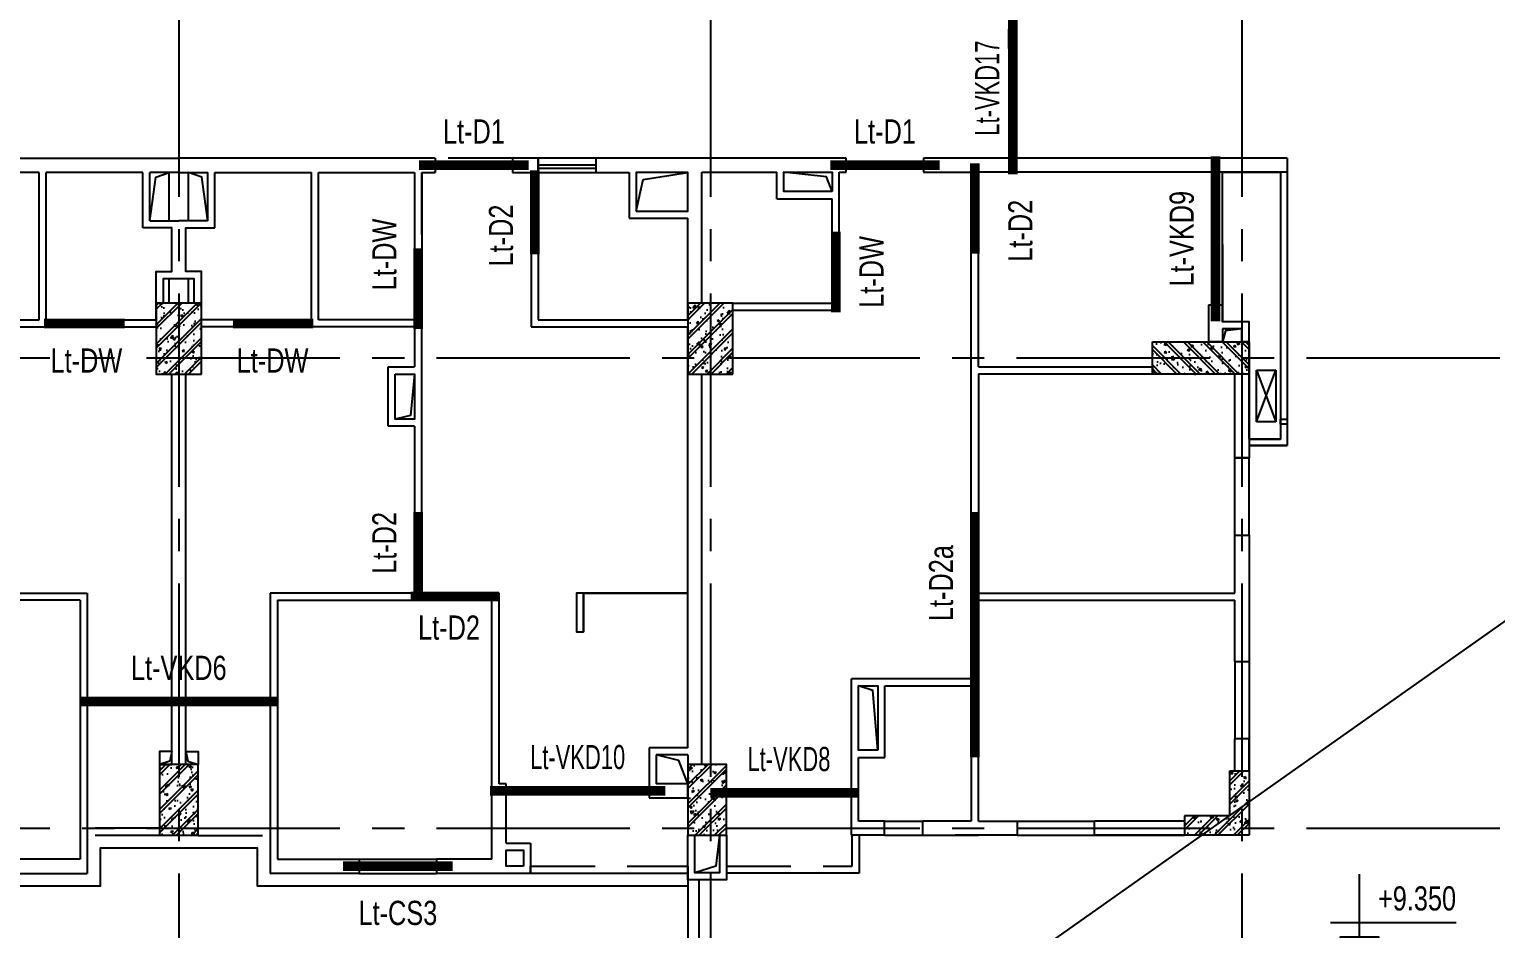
# Model space of a CAD drawing. Header units: millimetres. Extents: x 0 to 132458, y 0 to 365310.
# Drawn here: x 26457 to 49215, y 119189 to 133147 of the extents above; entities that cross this region are included whole.
import ezdxf
from ezdxf.enums import TextEntityAlignment as Align

# ---------------------------------------------------------------- set-up
doc = ezdxf.new("R2010")
doc.units = ezdxf.units.MM
doc.header["$LTSCALE"] = 400
doc.linetypes.add('CENTER2', pattern=[1.125, 0.75, -0.125, 0.125, -0.125])
doc.linetypes.add('HIDDEN', pattern=[0.375, 0.25, -0.125])
doc.layers.get('0').update_dxf_attribs({"lineweight": 5})
for name, color, linetype in [('CDC.01.AXIS', 160, 'CENTER2'), ('CDC.02.DIM', 1, 'Continuous'), ('CDC.03.BORDER', 3, 'Continuous'), ('CDC.04.HIDDEN', 8, 'HIDDEN'), ('CDC.06.TEXT', 2, 'Continuous'), ('CDC.09.COLUMN', 4, 'Continuous'), ('CDC.10.HATCH', 9, 'Continuous'), ('CDC.12.PILE', 7, 'Continuous'), ('KCS_LANH_TO', 3, 'Continuous')]:
    doc.layers.add(name, color=color, linetype=linetype)
doc.layers.add('KCS_Plotter', color=11, linetype='Continuous', plot=False)
doc.styles.add('KCS_SMTEXT', font='arial.ttf', dxfattribs={"width": 0.7})
doc.styles.add('SMTEXT', font='arial.ttf', dxfattribs={"width": 0.7})

# ---------------------------------------------------------------- blocks, each defined once
blk = doc.blocks.new('c1')
at = {"layer": 'CDC.10.HATCH'}
h = blk.add_hatch(dxfattribs=at)
h.set_pattern_fill('CHAU-01', color=256, scale=50, angle=270, style=0, pattern_type=2)
h.set_pattern_definition([(320, (0, 0), (-31.376067, -358.63009), [37.5, -412.5]), (265, (0, 0), (376.09607, 69.37567), [30, -330]), (10.4514, (-2.6, -29.9), (344.71977, -289.25469), [31.870095, -350.571056]), (316.1842, (100, -2e-14), (-82.75951, -533.62052), [56.25, -618.75]), (6.6356, (93.1, -44.47), (487.05894, -467.33135), [47.80514, -525.8565]), (261.1842, (100, -2e-14), (487.0593, -467.33097), [45, -495]), (291, (75, -50), (-201.309445, -298.453526), [37.5, -412.5]), (236, (75, -50), (362.57502, -121.657666), [30, -330]), (341.4514, (58.22, -74.87), (161.26525, -420.111314), [31.870095, -350.571056]), (307.5, (0, 0), (166.446927, -6.079928), [0, -326, 0, -335, 0, -331.25]), (277.5, (0, 0), (197.205856, -131.534769), [0, -191, 0, -318.5, 0, -126.25]), (237.5, (2e-14, 111.5), (-11.277436, -266.911218), [0, -125, 0, -390, 0, -517.5]), (227.5, (3e-14, 161.5), (50.05249, -291.593085), [0, -162.5, 0, -259, 0, -367.5]), (315, (0, 0), (150.26019, 150.26019), []), (315, (61.25, -1e-14), (150.26019, 150.26019), [])])
h.paths.add_polyline_path([(1749356, 307321), (1748756, 307321), (1748756, 306221), (1749356, 306221)])
at = {"layer": 'CDC.09.COLUMN', "ltscale": 2000, "elevation": 0}
blk.add_lwpolyline([(1749356, 307321), (1749356, 306221), (1748756, 306221), (1748756, 307321)], close=True, dxfattribs=at)
blk = doc.blocks.new('TANG DH')
at = {"layer": 'CDC.10.HATCH'}
h = blk.add_hatch(dxfattribs=at)
h.set_pattern_fill('CHAU-01', color=256, scale=50, style=0, pattern_type=2)
h.set_pattern_definition([(50, (600, -1e-10), (358.63009, -31.376067), [37.5, -412.5]), (355, (600, -1e-10), (-69.37567, 376.09607), [30, -330]), (100.4514, (629.9, -2.6), (289.25469, 344.71977), [31.870095, -350.571056]), (46.1842, (600, 100), (533.62052, -82.75951), [56.25, -618.75]), (96.6356, (644.47, 93.1), (467.33135, 487.05894), [47.80514, -525.8565]), (351.1842, (600, 100), (467.33097, 487.0593), [45, -495]), (21, (650, 75), (298.453526, -201.309445), [37.5, -412.5]), (326, (650, 75), (121.657666, 362.57502), [30, -330]), (71.4514, (674.87, 58.22), (420.111314, 161.26525), [31.870095, -350.571056]), (37.5, (600, -1e-10), (6.079928, 166.446927), [0, -326, 0, -335, 0, -331.25]), (7.5, (600, -1e-10), (131.534769, 197.205856), [0, -191, 0, -318.5, 0, -126.25]), (327.5, (488.5, -1e-10), (266.911218, -11.277436), [0, -125, 0, -390, 0, -517.5]), (317.5, (438.5, -1e-10), (291.593085, 50.05249), [0, -162.5, 0, -259, 0, -367.5]), (45, (600, -1e-10), (-150.26019, 150.26019), []), (45, (600, 61.25), (-150.26019, 150.26019), [])])
h.paths.add_polyline_path([(1755923, 270400), (1755223, 270400), (1755223, 269300), (1755923, 269300)])
h = blk.add_hatch(dxfattribs=at)
h.set_pattern_fill('CHAU-01', color=256, scale=50, style=0, pattern_type=2)
h.set_pattern_definition([(50, (900, -1e-10), (358.63009, -31.376067), [37.5, -412.5]), (355, (900, -1e-10), (-69.37567, 376.09607), [30, -330]), (100.4514, (929.9, -2.6), (289.25469, 344.71977), [31.870095, -350.571056]), (46.1842, (900, 100), (533.62052, -82.75951), [56.25, -618.75]), (96.6356, (944.47, 93.1), (467.33135, 487.05894), [47.80514, -525.8565]), (351.1842, (900, 100), (467.33097, 487.0593), [45, -495]), (21, (950, 75), (298.453526, -201.309445), [37.5, -412.5]), (326, (950, 75), (121.657666, 362.57502), [30, -330]), (71.4514, (974.87, 58.22), (420.111314, 161.26525), [31.870095, -350.571056]), (37.5, (900, -1e-10), (6.079928, 166.446927), [0, -326, 0, -335, 0, -331.25]), (7.5, (900, -1e-10), (131.534769, 197.205856), [0, -191, 0, -318.5, 0, -126.25]), (327.5, (788.5, -1e-10), (266.911218, -11.277436), [0, -125, 0, -390, 0, -517.5]), (317.5, (738.5, -1e-10), (291.593085, 50.05249), [0, -162.5, 0, -259, 0, -367.5]), (45, (900, -1e-10), (-150.26019, 150.26019), []), (45, (900, 61.25), (-150.26019, 150.26019), [])])
h.paths.add_polyline_path([(1764173, 270400), (1763473, 270400), (1763473, 269300), (1764173, 269300)])
h = blk.add_hatch(dxfattribs=at)
h.set_pattern_fill('CHAU-01', color=256, scale=50, style=0, pattern_type=2)
h.set_pattern_definition([(130, (3511145.68, -1e-10), (-358.63009, -31.376067), [37.5, -412.5]), (185, (3511145.68, -1e-10), (69.37567, 376.09607), [30, -330]), (79.5486, (3511115.8, -2.6), (-289.25469, 344.71977), [31.870095, -350.571056]), (133.8158, (3511145.68, 100), (-533.62052, -82.75951), [56.25, -618.75]), (83.3644, (3511101.2, 93.1), (-467.33135, 487.05894), [47.80514, -525.8565]), (188.8158, (3511145.7, 100), (-467.33097, 487.0593), [45, -495]), (159, (3511095.68, 75), (-298.453526, -201.309445), [37.5, -412.5]), (214, (3511095.68, 75), (-121.657666, 362.57502), [30, -330]), (108.5486, (3511070.8, 58.22), (-420.111314, 161.26525), [31.870095, -350.571056]), (142.5, (3511145.68, -1e-10), (-6.079928, 166.446927), [0, -326, 0, -335, 0, -331.25]), (172.5, (3511145.68, -1e-10), (-131.534769, 197.205856), [0, -191, 0, -318.5, 0, -126.25]), (212.5, (3511257.18, -1e-10), (-266.911218, -11.277436), [0, -125, 0, -390, 0, -517.5]), (222.5, (3511307.18, -1e-10), (-291.593085, 50.05249), [0, -162.5, 0, -259, 0, -367.5]), (135, (3511145.68, -1e-10), (150.26019, 150.26019), []), (135, (3511145.68, 61.25), (150.26019, 150.26019), [])])
h.paths.add_polyline_path([(1772073, 269800), (1772183, 269800), (1772183, 269550), (1772073, 269550)])
h.paths.add_polyline_path([(1772073, 269550), (1772183, 269550), (1772183, 269300), (1772073, 269300)])
h.paths.add_polyline_path([(1770683, 269550), (1772073, 269550), (1772073, 269300), (1770683, 269300)])
h.paths.add_polyline_path([(1770683, 269800), (1772073, 269800), (1772073, 269550), (1770683, 269550)])
h = blk.add_hatch(dxfattribs=at)
h.set_pattern_fill('CHAU-01', color=256, scale=50, style=0, pattern_type=2)
h.set_pattern_definition([(50, (1200, -1e-10), (358.63009, -31.376067), [37.5, -412.5]), (355, (1200, -1e-10), (-69.37567, 376.09607), [30, -330]), (100.4514, (1229.9, -2.6), (289.25469, 344.71977), [31.870095, -350.571056]), (46.1842, (1200, 100), (533.62052, -82.75951), [56.25, -618.75]), (96.6356, (1244.47, 93.1), (467.33135, 487.05894), [47.80514, -525.8565]), (351.1842, (1200, 100), (467.33097, 487.0593), [45, -495]), (21, (1250, 75), (298.453526, -201.309445), [37.5, -412.5]), (326, (1250, 75), (121.657666, 362.57502), [30, -330]), (71.4514, (1274.87, 58.22), (420.111314, 161.26525), [31.870095, -350.571056]), (37.5, (1200, -1e-10), (6.079928, 166.446927), [0, -326, 0, -335, 0, -331.25]), (7.5, (1200, -1e-10), (131.534769, 197.205856), [0, -191, 0, -318.5, 0, -126.25]), (327.5, (1088.5, -1e-10), (266.911218, -11.277436), [0, -125, 0, -390, 0, -517.5]), (317.5, (1038.5, -1e-10), (291.593085, 50.05249), [0, -162.5, 0, -259, 0, -367.5]), (45, (1200, -1e-10), (-150.26019, 150.26019), []), (45, (1200, 61.25), (-150.26019, 150.26019), [])])
h.paths.add_polyline_path([(1771883, 262441), (1771183, 262441), (1771183, 262251), (1772073, 262251), (1772073, 263141), (1771883, 263141)])
h.paths.add_polyline_path([(1772073, 262251), (1772183, 262251), (1772183, 263141), (1772073, 263141)])
h.paths.add_polyline_path([(1772073, 262141), (1772183, 262141), (1772183, 262251), (1772073, 262251)])
h.paths.add_polyline_path([(1771183, 262141), (1772073, 262141), (1772073, 262251), (1771183, 262251)])
at = {"layer": 'CDC.09.COLUMN', "ltscale": 2000}
for p, q in [((1771883, 262441), (1771883, 263141)), ((1771883, 263141), (1772183, 263141)), ((1772183, 263141), (1772183, 262141)), ((1771183, 262441), (1771183, 262141)), ((1771883, 262441), (1771183, 262441)), ((1772183, 262141), (1771183, 262141))]:
    blk.add_line(p, q, dxfattribs=at)
for points in [[(1755923, 269300), (1755923, 270400), (1755223, 270400), (1755223, 269300)], [(1764173, 269300), (1764173, 270400), (1763473, 270400), (1763473, 269300)], [(1770683, 269800), (1772183, 269800), (1772183, 269300), (1770683, 269300)]]:
    blk.add_lwpolyline(points, close=True, dxfattribs=at)
at = {"layer": 'CDC.10.HATCH', "xscale": -1, "rotation": 180}
for p in [(6517, 569462), (14717, 569462)]:
    blk.add_blockref('c1', p, dxfattribs=at)
blk = doc.blocks.new('can A3-1')
at = {"ltscale": 10}
for p, q in [((5379856, 584508), (5379856, 583908)), ((5379966, 584508), (5379966, 583908)), ((5381056, 581328), (5381056, 581328))]:
    blk.add_line(p, q, dxfattribs=at)
at = {"layer": 'CDC.03.BORDER', "ltscale": 10}
for p, q in [((5378036, 591258), (5379656, 591258)), ((5379656, 591038), (5379656, 591258)), ((5380556, 591258), (5380956, 591258)), ((5380556, 591038), (5380556, 591258)), ((5380956, 591258), (5380956, 591038)), ((5382156, 591258), (5386136, 591258)), ((5382156, 591258), (5382586, 591258)), ((5382156, 591258), (5382156, 591038)), ((5379656, 591038), (5378236, 591038)), ((5378236, 588748), (5378236, 591038)), ((5380556, 591038), (5380556, 590818)), ((5380956, 591038), (5380666, 591038)), ((5380666, 591038), (5380666, 590818)), ((5382366, 591038), (5382156, 591038)), ((5382156, 591038), (5382176, 591038)), ((5382366, 591038), (5382366, 589608)), ((5382366, 590074), (5382366, 591038)), ((5382476, 591038), (5382476, 589608)), ((5383966, 591038), (5382476, 591038)), ((5383966, 588748), (5383966, 591038)), ((5384076, 588748), (5384076, 591038)), ((5385576, 591038), (5384076, 591038)), ((5385576, 590178), (5385576, 591038)), ((5386136, 591038), (5385686, 591038)), ((5385686, 590288), (5385686, 591038)), ((5385986, 590288), (5385986, 591038)), ((5380556, 590818), (5380666, 590818)), ((5385686, 590288), (5386136, 590288)), ((5380556, 589918), (5380556, 588748)), ((5380556, 589918), (5380666, 589918)), ((5380666, 589918), (5380666, 588638)), ((5382476, 589608), (5382366, 589608)), ((5385986, 589008), (5385986, 589388)), ((5382366, 585518), (5382366, 588858)), ((5382366, 588858), (5382476, 588858)), ((5382476, 588858), (5382476, 588748)), ((5380556, 588748), (5378236, 588748)), ((5378236, 582108), (5378236, 588638)), ((5380666, 588638), (5378236, 588638)), ((5382366, 588638), (5382366, 588638)), ((5382476, 588748), (5383966, 588748)), ((5382476, 588638), (5384296, 588638)), ((5382476, 588638), (5382476, 588018)), ((5384076, 588748), (5384296, 588748)), ((5384296, 588748), (5384296, 588638)), ((5385046, 588748), (5385786, 588748)), ((5385046, 588748), (5385046, 588638)), ((5385046, 588638), (5385786, 588638)), ((5382886, 588018), (5382476, 588018)), ((5382886, 587098), (5382886, 588018)), ((5386026, 582878), (5386026, 587908)), ((5386026, 582878), (5386026, 587498)), ((5382476, 587098), (5382476, 585518)), ((5382476, 587098), (5382886, 587098)), ((5382476, 585518), (5382366, 585518)), ((5381166, 581548), (5381166, 584508)), ((5381166, 584508), (5381386, 584508)), ((5381386, 584398), (5381386, 584508)), ((5382286, 584508), (5382366, 584508)), ((5382286, 584398), (5382286, 584508)), ((5382366, 584508), (5382366, 584618)), ((5382476, 584618), (5382366, 584618)), ((5382476, 584618), (5382476, 584508)), ((5382476, 584508), (5384716, 584508)), ((5384716, 584508), (5384716, 580158)), ((5381276, 580378), (5381276, 584398)), ((5381386, 584398), (5381276, 584398)), ((5384606, 584398), (5382286, 584398)), ((5384606, 584398), (5384606, 580378)), ((5386026, 581848), (5386026, 582768)), ((5386026, 581848), (5386026, 582768)), ((5378236, 582108), (5378836, 582108)), ((5378236, 581998), (5378726, 581998)), ((5378236, 581998), (5378236, 581848)), ((5378726, 581998), (5378726, 581548)), ((5378836, 582108), (5378836, 581328)), ((5378236, 581548), (5378726, 581548)), ((5378236, 581328), (5378236, 581548)), ((5381056, 581328), (5381056, 581548)), ((5381056, 581548), (5381166, 581548)), ((5378836, 581328), (5378236, 581328)), ((5381056, 580628), (5381056, 581328)), ((5381056, 581328), (5381056, 581328)), ((5381056, 580628), (5380676, 580628)), ((5380676, 580628), (5380676, 580158)), ((5381276, 580378), (5382136, 580378)), ((5382136, 580378), (5382136, 580158)), ((5384606, 580378), (5383336, 580378)), ((5383336, 580378), (5383336, 580158)), ((5380676, 580158), (5382136, 580158)), ((5383336, 580158), (5384716, 580158))]:
    blk.add_line(p, q, dxfattribs=at)
at = {"layer": 'CDC.03.BORDER'}
for p, q in [((5379236, 584508), (5378236, 584508)), ((5378236, 584245), (5379856, 584245)), ((5378236, 580158), (5381056, 580158))]:
    blk.add_line(p, q, dxfattribs=at)
at = {"layer": 'CDC.03.BORDER', "color": 8}
for p, q in [((5383336, 580378), (5382136, 580378)), ((5383336, 580158), (5382136, 580158))]:
    blk.add_line(p, q, dxfattribs=at)
at = {"layer": 'CDC.03.BORDER', "ltscale": 10}
for points in [[(5379656, 591258), (5380556, 591258), (5380556, 591038), (5379656, 591038)], [(5382776, 587908), (5382476, 587908), (5382476, 587208), (5382776, 587208)], [(5379856, 584508), (5379966, 584508), (5379966, 583908), (5379856, 583908)], [(5385836, 581848), (5386026, 581848), (5386026, 582048), (5385836, 582048)], [(5380786, 580268), (5381056, 580268), (5381056, 580518), (5380786, 580518)]]:
    blk.add_lwpolyline(points, close=True, dxfattribs=at)
for points in [[(5385786, 588748), (5385786, 589498), (5386026, 589498), (5386026, 590178), (5385576, 590178)], [(5385896, 589008), (5385896, 589388), (5386136, 589388)], [(5386026, 582768), (5385886, 582768), (5385886, 582878), (5386026, 582878)]]:
    blk.add_lwpolyline(points, dxfattribs=at)
at = {"layer": 'CDC.03.BORDER'}
blk.add_lwpolyline([(5378236, 584508), (5379856, 584508), (5379856, 584508), (5378236, 584508)], close=True, dxfattribs=at)
at = {"layer": 'CDC.04.HIDDEN', "ltscale": 10}
for p, q in [((5380956, 591258), (5382156, 591258)), ((5381056, 581328), (5378836, 581328)), ((5385836, 580858), (5384716, 580858)), ((5385836, 580748), (5384716, 580748))]:
    blk.add_line(p, q, dxfattribs=at)
blk.add_lwpolyline([(5380676, 580268), (5378236, 580268), (5378236, 580158), (5380676, 580158)], close=True, dxfattribs=at)
at = {"layer": 'CDC.10.HATCH', "ltscale": 10}
for p, q in [((5379926, 581328, 0), (5378836, 581328, 0)), ((5381056, 581328), (5378836, 581328))]:
    blk.add_line(p, q, dxfattribs=at)
blk.add_lwpolyline([(5379656, 591148), (5380556, 591148), (5380556, 591105), (5379656, 591105)], close=True, dxfattribs=at)
for points in [[(5385686, 590288), (5385780, 590964), (5385986, 591038)], [(5382476, 587908), (5382540, 587265), (5382776, 587208)], [(5378236, 581548), (5378373, 581909), (5378726, 581998)], [(5386026, 582048), (5385997, 581900), (5385836, 581848)]]:
    blk.add_lwpolyline(points, dxfattribs=at)
blk = doc.blocks.new('A$C4B5D719C')
at = {"layer": 'CDC.04.HIDDEN', "ltscale": 100}
for p, q in [((0, 0), (800, 300)), ((800, 0), (0, 300))]:
    blk.add_line(p, q, dxfattribs=at)
blk.add_lwpolyline([(800, 0), (800, 300), (0, 300), (0, 0)], close=True, dxfattribs=at)
blk = doc.blocks.new('can a4 new')
at = {"ltscale": 10}
blk.add_line((5297374, 881127), (5297964, 881127), dxfattribs=at)
at = {"layer": 'CDC.03.BORDER'}
for p, q in [((5304014, 887767), (5306074, 887767)), ((5297374, 876887), (5297374, 881127)), ((5297474, 876887), (5297474, 879797))]:
    blk.add_line(p, q, dxfattribs=at)
at = {"layer": 'CDC.03.BORDER', "ltscale": 10}
for p, q in [((5300364, 887177), (5298964, 887177)), ((5298964, 887177), (5300364, 887177)), ((5298964, 886957), (5298964, 887177)), ((5300364, 887177), (5300364, 886957)), ((5303024, 887177), (5302164, 887177)), ((5302164, 887177), (5302524, 887177)), ((5303024, 887177), (5303024, 886957)), ((5303624, 887177), (5304134, 887177)), ((5303624, 887177), (5303624, 886957)), ((5304134, 887177), (5304134, 884747)), ((5298964, 886957), (5300364, 886957)), ((5302164, 886957), (5302164, 885717)), ((5302274, 885717), (5302274, 886957)), ((5302274, 886767), (5302274, 886957)), ((5302274, 886957), (5303024, 886957)), ((5303624, 886957), (5304024, 886957)), ((5304024, 886957), (5304024, 885967)), ((5297964, 885677), (5297964, 886177)), ((5297964, 886177), (5297964, 885677)), ((5298184, 886177), (5297964, 886177)), ((5298184, 886177), (5298184, 885677)), ((5306454, 886077), (5306454, 880018)), ((5303614, 885967), (5303614, 884857)), ((5304024, 885967), (5303614, 885967)), ((5297964, 885677), (5298184, 885677)), ((5302164, 885717), (5302274, 885717)), ((5302274, 884967), (5302164, 884967)), ((5302164, 884967), (5302164, 884537)), ((5302274, 884857), (5302274, 884967)), ((5303614, 884857), (5302274, 884857)), ((5302274, 884747), (5302274, 884537)), ((5302274, 884747), (5304134, 884747)), ((5297964, 882517), (5297964, 884477)), ((5298184, 884477), (5297964, 884477)), ((5298184, 884477), (5298184, 883527)), ((5302164, 884537), (5302274, 884537)), ((5302164, 883527), (5298184, 883527)), ((5302164, 883637), (5302164, 883527)), ((5302164, 883637), (5302274, 883637)), ((5302274, 883637), (5302274, 883307)), ((5302164, 883417), (5298184, 883417)), ((5298184, 883417), (5298184, 882517)), ((5302164, 883417), (5302164, 883307)), ((5302164, 883307), (5302274, 883307)), ((5302164, 883307), (5302274, 883307)), ((5298184, 882877), (5298184, 882517)), ((5298184, 882517), (5297964, 882517)), ((5298184, 882517), (5297964, 882517)), ((5298184, 882517), (5297964, 882517)), ((5302164, 882407), (5302274, 882407)), ((5302164, 880017), (5302164, 882407)), ((5302274, 882407), (5302274, 877897)), ((5302274, 882407), (5302274, 877897)), ((5297964, 880017), (5297964, 881317)), ((5298184, 881317), (5297964, 881317)), ((5298184, 881317), (5297964, 881317)), ((5298184, 881317), (5298184, 880017)), ((5302164, 880017), (5299464, 880017)), ((5302164, 880017), (5299464, 880017)), ((5299464, 879907), (5299464, 880017)), ((5302164, 879907), (5299464, 879907)), ((5302164, 879907), (5302164, 877897)), ((5297964, 879518), (5297964, 879208)), ((5297964, 879518), (5298074, 879518)), ((5298074, 879518), (5298074, 879318)), ((5298374, 879518), (5298594, 879518)), ((5298374, 879318), (5298374, 879518)), ((5298594, 878947), (5298594, 879518)), ((5297964, 879208), (5298374, 879208)), ((5298074, 879318), (5298374, 879318)), ((5298374, 878947), (5298374, 879208)), ((5298374, 878947), (5298594, 878947)), ((5304324, 879028), (5304324, 878808)), ((5305973, 879028), (5304324, 879028)), ((5304434, 878918), (5304434, 878808)), ((5305973, 878918), (5304434, 878918)), ((5306454, 878918), (5306454, 876887)), ((5304434, 878808), (5304324, 878808)), ((5304434, 878808), (5304434, 878808)), ((5304324, 878058), (5304324, 876887)), ((5304324, 878058), (5304434, 878058)), ((5304434, 878058), (5304434, 877297)), ((5302164, 877897), (5302274, 877897)), ((5305294, 877297), (5304434, 877297)), ((5305294, 877297), (5305294, 876887)), ((5297374, 876667), (5297374, 876887)), ((5297374, 876887), (5302164, 876887)), ((5302164, 876997), (5302164, 876887)), ((5302164, 876997), (5302274, 876997)), ((5302164, 876997), (5302274, 876997)), ((5302274, 876997), (5302274, 876887)), ((5302274, 876997), (5302274, 876887)), ((5303014, 876887), (5302274, 876887)), ((5303014, 876667), (5303014, 876887)), ((5304214, 876887), (5304214, 876667)), ((5304324, 876887), (5304214, 876887)), ((5306454, 876887), (5305294, 876887)), ((5304214, 876667), (5306674, 876667))]:
    blk.add_line(p, q, dxfattribs=at)
at = {"layer": 'CDC.03.BORDER', "color": 8}
for p, q in [((5301564, 887177), (5300364, 887177)), ((5303624, 887177), (5303024, 887177)), ((5301564, 886957), (5300364, 886957)), ((5303624, 886957), (5303024, 886957)), ((5297964, 884477), (5297964, 885677)), ((5298184, 884477), (5298184, 885677)), ((5297964, 882517), (5297964, 881317)), ((5298184, 882517), (5298184, 881317))]:
    blk.add_line(p, q, dxfattribs=at)
at = {"layer": 'CDC.03.BORDER', "ltscale": 10}
for points in [[(5306074, 887177), (5306074, 887597), (5306074, 887597), (5306074, 887868), (5306674, 887868), (5306674, 887598), (5306674, 887598), (5306674, 887177)], [(5306184, 887177), (5306184, 887597), (5306184, 887757), (5306564, 887758), (5306564, 887598), (5306564, 887177)], [(5303724, 885857), (5304024, 885857), (5304024, 884857), (5303724, 884857)], [(5304434, 877187), (5305184, 877187), (5305184, 876887), (5304434, 876887)]]:
    blk.add_lwpolyline(points, close=True, dxfattribs=at)
for points in [[(5298964, 887177), (5300364, 887177)], [(5302164, 886957), (5301564, 886957), (5301564, 887177), (5302164, 887177), (5302164, 887177)], [(5297964, 886177), (5297964, 885677)], [(5297964, 882517), (5297964, 882517)], [(5297964, 881317), (5298184, 881317)], [(5304324, 878808), (5304324, 878808)], [(5297374, 876667), (5303014, 876667)]]:
    blk.add_lwpolyline(points, dxfattribs=at)
at = {"layer": 'CDC.04.HIDDEN', "ltscale": 10}
for p, q in [((5304014, 887177), (5304014, 887767)), ((5297964, 881127), (5297374, 881127)), ((5297964, 881027), (5297474, 881027))]:
    blk.add_line(p, q, dxfattribs=at)
for points in [[(5304014, 887177), (5304014, 887767), (5306074, 887767)], [(5306074, 887657), (5304124, 887657), (5304124, 887177)]]:
    blk.add_lwpolyline(points, dxfattribs=at)
blk.add_lwpolyline([(5297474, 880717), (5297374, 880717), (5297374, 880797), (5297474, 880797)], close=True, dxfattribs=at)
at = {"layer": 'CDC.10.HATCH', "ltscale": 10}
blk.add_line((5298374, 878007, 0), (5298374, 878947, 0), dxfattribs=at)
for points in [[(5306184, 887177), (5306238, 887656), (5306564, 887758)], [(5303724, 885857), (5303800, 884927), (5304024, 884857)], [(5298074, 879318), (5298328, 879345), (5298374, 879518)], [(5304434, 877187), (5304520, 876959), (5305184, 876887)]]:
    blk.add_lwpolyline(points, dxfattribs=at)
blk.add_lwpolyline([(5298374, 876887), (5297474, 876887), (5297474, 881027), (5297964, 881027), (5297964, 879208), (5298374, 879208)], close=True, dxfattribs=at)
at = {"layer": 'CDC.04.HIDDEN', "ltscale": 10, "xscale": -1, "rotation": 90}
blk.add_blockref('A$C4B5D719C', (5297850, 880759), dxfattribs=at)
blk = doc.blocks.new('ăn A3-1')
at = {"ltscale": 10}
for p, q in [((5389814, 796388), (5389814, 796388)), ((5390904, 793208), (5390904, 793808)), ((5391014, 793208), (5391014, 793808))]:
    blk.add_line(p, q, dxfattribs=at)
at = {"layer": 'CDC.03.BORDER', "ltscale": 10}
for p, q in [((5386154, 793208), (5386154, 797558)), ((5387534, 797558), (5386154, 797558)), ((5387534, 797338), (5387534, 797558)), ((5390194, 797558), (5388734, 797558)), ((5388734, 797338), (5388734, 797558)), ((5390194, 797088), (5390194, 797558)), ((5386264, 793318), (5386264, 797338)), ((5386264, 797338), (5387534, 797338)), ((5389594, 797338), (5388734, 797338)), ((5389594, 797338), (5389594, 793318)), ((5389814, 797088), (5390194, 797088)), ((5389814, 797088), (5389814, 796388)), ((5389814, 796388), (5389814, 796168)), ((5389814, 796388), (5389814, 796388)), ((5392034, 795608), (5392034, 796388)), ((5392034, 796388), (5392634, 796388)), ((5392634, 796388), (5392634, 796168)), ((5389704, 796168), (5389704, 793208)), ((5389814, 796168), (5389704, 796168)), ((5392634, 796168), (5392144, 796168)), ((5392144, 795718), (5392144, 796168)), ((5384844, 795868), (5384844, 794948)), ((5384844, 795868), (5384844, 794948)), ((5392634, 795718), (5392634, 795868)), ((5392634, 795718), (5392144, 795718)), ((5392634, 795608), (5392034, 795608)), ((5392634, 795608), (5392634, 789078)), ((5384844, 794838), (5384844, 790218)), ((5384844, 794838), (5384844, 789808)), ((5388394, 793208), (5386154, 793208)), ((5386264, 793318), (5388584, 793318)), ((5388394, 793098), (5388394, 793208)), ((5388504, 793208), (5388504, 793098)), ((5388584, 793208), (5388504, 793208)), ((5388584, 793318), (5388584, 793208)), ((5389484, 793318), (5389484, 793208)), ((5389484, 793318), (5389594, 793318)), ((5389704, 793208), (5389484, 793208)), ((5388394, 793098), (5388504, 793098)), ((5388394, 790618), (5388394, 792198)), ((5388394, 792198), (5388504, 792198)), ((5388504, 792198), (5388504, 788858)), ((5388394, 790618), (5387984, 790618)), ((5387984, 790618), (5387984, 789698)), ((5387984, 789698), (5388394, 789698)), ((5388394, 789078), (5388394, 789698)), ((5385824, 789078), (5385084, 789078)), ((5385824, 788968), (5385824, 789078)), ((5388394, 789078), (5386574, 789078)), ((5386574, 788968), (5386574, 789078)), ((5388504, 789078), (5388504, 789078)), ((5390204, 787798), (5390204, 789078)), ((5390204, 789078), (5392634, 789078)), ((5385824, 788968), (5385084, 788968)), ((5386794, 788968), (5386574, 788968)), ((5386794, 788968), (5386794, 786678)), ((5388394, 788968), (5386904, 788968)), ((5386904, 788968), (5386904, 786678)), ((5388394, 788858), (5388394, 788968)), ((5388504, 788858), (5388394, 788858)), ((5390314, 787798), (5390314, 788968)), ((5390314, 788968), (5392634, 788968)), ((5392634, 788968), (5392634, 787388)), ((5384884, 788708), (5384884, 788328)), ((5388394, 788108), (5388504, 788108)), ((5388394, 786678), (5388394, 788108)), ((5388504, 786678), (5388504, 788108)), ((5390314, 787798), (5390204, 787798)), ((5385294, 787538), (5385294, 786678)), ((5388504, 787641), (5388504, 786678)), ((5385184, 787428), (5384734, 787428)), ((5384884, 787428), (5384884, 786678)), ((5385184, 787428), (5385184, 786678)), ((5391724, 786678), (5391724, 787388)), ((5391724, 787388), (5392634, 787388)), ((5390204, 786678), (5390204, 786898)), ((5390314, 786898), (5390204, 786898)), ((5390314, 786678), (5390314, 786898)), ((5384734, 786678), (5385184, 786678)), ((5385294, 786678), (5386794, 786678)), ((5386904, 786678), (5388394, 786678)), ((5388504, 786678), (5388714, 786678)), ((5388714, 786678), (5388694, 786678)), ((5388714, 786458), (5388714, 786678)), ((5389914, 786458), (5389914, 786678)), ((5389914, 786678), (5390204, 786678)), ((5390314, 786678), (5390314, 786458)), ((5391214, 786678), (5391724, 786678)), ((5391214, 786678), (5391214, 786458)), ((5388714, 786458), (5384734, 786458)), ((5388714, 786458), (5388284, 786458)), ((5390314, 786458), (5389914, 786458)), ((5392834, 786458), (5391214, 786458))]:
    blk.add_line(p, q, dxfattribs=at)
at = {"layer": 'CDC.03.BORDER', "color": 8}
for p, q in [((5387534, 797558), (5388734, 797558)), ((5387534, 797338), (5388734, 797338))]:
    blk.add_line(p, q, dxfattribs=at)
at = {"layer": 'CDC.03.BORDER'}
for p, q in [((5392634, 797558), (5389814, 797558)), ((5391634, 793208), (5392634, 793208))]:
    blk.add_line(p, q, dxfattribs=at)
at = {"layer": 'CDC.03.BORDER', "ltscale": 10}
for points in [[(5390084, 797448), (5389814, 797448), (5389814, 797198), (5390084, 797198)], [(5385034, 795868), (5384844, 795868), (5384844, 795668), (5385034, 795668)], [(5391014, 793208), (5390904, 793208), (5390904, 793808), (5391014, 793808)], [(5388094, 789808), (5388394, 789808), (5388394, 790508), (5388094, 790508)], [(5391834, 787278), (5392634, 787278), (5392634, 786678), (5391834, 786678)], [(5391214, 786458), (5390314, 786458), (5390314, 786678), (5391214, 786678)]]:
    blk.add_lwpolyline(points, close=True, dxfattribs=at)
for points in [[(5384844, 794948), (5384984, 794948), (5384984, 794838), (5384844, 794838)], [(5385084, 788968), (5385084, 788218), (5384844, 788218), (5384844, 787538), (5385294, 787538)], [(5384974, 788708), (5384974, 788328), (5384734, 788328)]]:
    blk.add_lwpolyline(points, dxfattribs=at)
at = {"layer": 'CDC.03.BORDER'}
blk.add_lwpolyline([(5392634, 793208), (5391014, 793208), (5391014, 793208), (5392634, 793208)], close=True, dxfattribs=at)
at = {"layer": 'CDC.04.HIDDEN', "ltscale": 10}
for p, q in [((5385034, 796968), (5386154, 796968)), ((5385034, 796858), (5386154, 796858)), ((5389914, 786458), (5388714, 786458))]:
    blk.add_line(p, q, dxfattribs=at)
blk.add_lwpolyline([(5390194, 797448), (5392634, 797448), (5392634, 797558), (5390194, 797558)], close=True, dxfattribs=at)
at = {"layer": 'CDC.10.HATCH', "ltscale": 10}
for points in [[(5392634, 796168), (5392497, 795806), (5392144, 795718)], [(5384844, 795668), (5384873, 795816), (5385034, 795868)], [(5388394, 789808), (5388330, 790450), (5388094, 790508)], [(5385184, 787428), (5385090, 786751), (5384884, 786678)], [(5391834, 787278), (5391943, 786789), (5392634, 786678)]]:
    blk.add_lwpolyline(points, dxfattribs=at)
blk.add_lwpolyline([(5391214, 786568), (5390314, 786568), (5390314, 786611), (5391214, 786611)], close=True, dxfattribs=at)
blk = doc.blocks.new('CAODO')
at = {"layer": 'CDC.10.HATCH'}
blk.add_hatch(color=256, dxfattribs=at).paths.add_polyline_path([(-200, 200), (0, 0), (0, 200)])
at = {"layer": 'CDC.02.DIM'}
for p, q in [((-350, 0), (-418, -96)), ((-175, 0), (-243, -96)), ((0, 0), (-68, -96)), ((175, 0), (107, -96)), ((350, 0), (282, -96))]:
    blk.add_line(p, q, dxfattribs=at)
for points in [[(0, 200), (0, 0), (200, 200), (-200, 200), (0, 0), (0, 850)], [(-300, 350), (1000, 350)], [(-350, 0), (350, 0)]]:
    blk.add_lwpolyline(points, dxfattribs=at)

msp = doc.modelspace()

# ---------------------------------------------------------------- linework, layer by layer
at = {"layer": 'CDC.01.AXIS', "ltscale": 10}
for p, q in [((28776.8, 160547.2), (28776.8, 116747.2)), ((37026.8, 160547.2), (37026.8, 116747.2)), ((45276.8, 160547.2), (45276.8, 116747.2)), ((10276.8, 128047.2), (104277.1, 128047.2)), ((10276.8, 120747.2), (104277.1, 120747.2))]:
    msp.add_line(p, q, dxfattribs=at)
at = {"layer": 'CDC.03.BORDER', "ltscale": 10}
msp.add_lwpolyline([(36677, 119847.1), (29996.8, 119847.1), (29997, 120437.1), (27556.9, 120437.1), (27556.9, 119847.1), (18316.8, 119847.1), (18316.8, 120437.1), (11966.9, 120437.1), (11966.7, 126487.2), (11376.7, 126487.2), (11376.7, 131347.1), (11376.7, 131347.2), (11376.7, 132947.1), (11376.7, 132947.2), (11376.7, 138727.2), (11376.7, 138727.2), (11376.7, 139647.1)], dxfattribs=at)
at = {"layer": 'CDC.03.BORDER'}
for points in [[(36677, 120047.2), (36676.8, 117677.2), (77877.4, 117677.2), (77877.5, 119946.9)], [(36847, 119947), (36846.8, 117897.2), (77657.5, 117897.2), (77657.5, 119947)]]:
    msp.add_lwpolyline(points, dxfattribs=at)
at = {"layer": 'CDC.10.HATCH', "ltscale": 10}
msp.add_line((41656.5, 133147.1), (41656.5, 131147.2), dxfattribs=at)
at = {"layer": 'CDC.12.PILE', "ltscale": 10}
for points in [[(41780.3, 132847.1), (41656.5, 132847.1), (41656.5, 133147.1), (41780.3, 133147.1)], [(41780.3, 131447.1), (41656.5, 131447.1), (41656.5, 131147.2), (41780.3, 131147.2)]]:
    msp.add_lwpolyline(points, close=True, dxfattribs=at)
at = {"layer": 'KCS_LANH_TO', "color": 2, "linetype": 'ByBlock', "ltscale": 10, "const_width": 150}
for points in [[(41718.4, 130897.2), (41718.4, 133397.2)], [(32506.5, 131037.2), (34206.5, 131037.2)], [(38886.5, 131037.2), (40586.5, 131037.2)], [(44866.6, 128617.2), (44866.6, 131177.2)], [(33606.5, 121327.2), (36326.6, 121327.2)], [(31326.5, 120157.2), (33026.5, 120157.2)]]:
    msp.add_lwpolyline(points, dxfattribs=at)
at = {"layer": 'KCS_LANH_TO', "color": 1, "linetype": 'ByBlock', "ltscale": 10, "const_width": 150}
for points in [[(41131.6, 131067.2), (41131.6, 129667.2)], [(34301.3, 130957.2), (34301.3, 129657.2)], [(38971.6, 130007.1), (38971.6, 128757.2)], [(32491.6, 129747.2), (32491.6, 128497.2)], [(26686.6, 128582.1), (27936.6, 128582.1)], [(29616.5, 128582.2), (30866.5, 128582.2)], [(32491.5, 124287.3), (32491.5, 125657.3)], [(41131.6, 121847.2), (41131.6, 125657.3)], [(32376.5, 124342.3), (33746.5, 124342.3)], [(27246.6, 122712.1), (30306.5, 122712.1)], [(37026.5, 121297.2), (39326.1, 121297.2)]]:
    msp.add_lwpolyline(points, dxfattribs=at)
at = {"layer": 'KCS_Plotter', "linetype": 'ByBlock', "ltscale": 10}
msp.add_line((0, 89100), (126150, 178200), dxfattribs=at)

# ---------------------------------------------------------------- block references
at = {"layer": 'CDC.03.BORDER', "xscale": 1.5, "yscale": 1.5, "zscale": 1.5}
msp.add_blockref('CAODO', (47100.4, 118758.9), dxfattribs=at)
at = {"layer": 'CDC.09.COLUMN'}
msp.add_blockref('TANG DH', (-1726796, -141503.2), dxfattribs=at)
at = {"layer": 'CDC.10.HATCH'}
msp.add_blockref('can A3-1', (-5357359.2, -460110.7), dxfattribs=at)
at = {"layer": 'CDC.10.HATCH', "xscale": -1, "rotation": 180}
msp.add_blockref('ăn A3-1', (-5355957.6, 917605.2), dxfattribs=at)
at = {"layer": 'CDC.10.HATCH', "rotation": 180}
msp.add_blockref('can a4 new', (5343350.5, 1007814.7), dxfattribs=at)

# ---------------------------------------------------------------- texts
at = {"layer": 'CDC.02.DIM', "style": 'SMTEXT', "width": 0.75}
msp.add_text('+9.350', height=375, dxfattribs=at).set_placement((48600.4, 119471.4), align=Align.RIGHT)
at = {"layer": 'CDC.06.TEXT', "ltscale": 10, "style": 'KCS_SMTEXT'}
for s, rotation, width, p in [('Lt-VKD17', 90, 0.65, (41510.2, 132234.4)), ('Lt-D1', 360, 0.75, (39736.5, 131374.7)), ('Lt-D2', 90, 0.75, (33963.8, 129947.2)), ('Lt-D2', 90, 0.75, (42024.1, 130021.2)), ('Lt-VKD9', 90, 0.75, (44529.1, 129897.2)), ('Lt-DW', 90, 0.75, (32154.1, 129652.2)), ('Lt-DW', 90, 0.75, (39714.1, 129382.1)), ('Lt-DW', 0, 0.75, (27342.1, 127819.6)), ('Lt-DW', 0, 0.75, (30231.6, 127819.6)), ('Lt-D2', 89.99976, 0.75, (32154, 125176.7)), ('Lt-D2a', 90, 0.75, (40794.1, 124552.3)), ('Lt-CS3', 0, 0.75, (32176.5, 119246.2))]:
    msp.add_text(s, height=375, rotation=rotation, dxfattribs=dict(at, width=width)).set_placement(p, align=Align.CENTER)
for s, width, p in [('Lt-D1', 0.75, (33356.5, 131374.7)), ('Lt-D2', 0.75, (32970.4, 123674.6)), ('Lt-VKD6', 0.75, (28776.5, 123049.6)), ('Lt-VKD10', 0.65, (34966.5, 121664.7)), ('Lt-VKD8', 0.65, (38246.3, 121634.7))]:
    msp.add_text(s, height=375, dxfattribs=dict(at, width=width)).set_placement(p, align=Align.CENTER)

doc.saveas('drawing.dxf')
